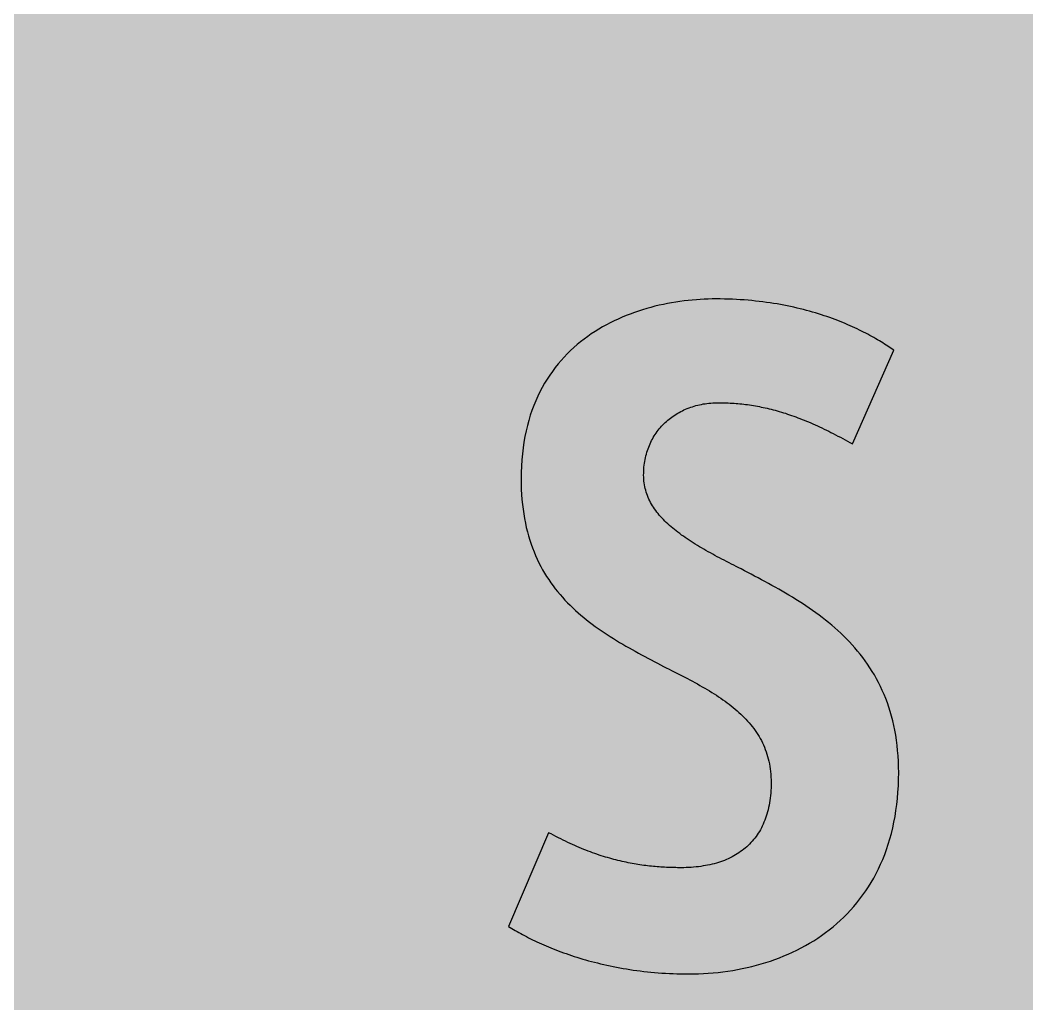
# Model space of a CAD drawing. Header units: millimetres. Extents: x 0 to 212, y 0 to 212.
# Drawn here: x 109.61 to 149.37, y 147.25 to 186.12 of the extents above; entities that cross this region are included whole.
import ezdxf

# ---------------------------------------------------------------- set-up
doc = ezdxf.new("R2010")
doc.units = ezdxf.units.MM

msp = doc.modelspace()

# ---------------------------------------------------------------- hatches: boundary and pattern name
for color, points in [(254, [(14.1633, 0.0536), (13.9878, 0.0533), (13.8125, 0.0559), (13.6373, 0.061), (13.462, 0.0686), (13.2893, 0.0787), (13.114, 0.0914), (12.9413, 0.1041), (12.7686, 0.1219), (12.5959, 0.1397), (12.4231, 0.16), (12.2504, 0.1829), (12.0777, 0.2057), (11.9075, 0.2337), (11.7373, 0.2616), (11.5672, 0.2921), (11.397, 0.3251), (11.2268, 0.3607), (11.0592, 0.3988), (10.8915, 0.4369), (10.7239, 0.4775), (10.5562, 0.5207), (10.3886, 0.5664), (10.2235, 0.6121), (10.0584, 0.6629), (9.8933, 0.7137), (9.7307, 0.7671), (9.5682, 0.8204), (9.4056, 0.8788), (9.2431, 0.9373), (9.083, 0.9982), (8.923, 1.0617), (8.763, 1.1252), (8.6055, 1.1938), (8.4455, 1.2624), (8.2906, 1.331), (8.1331, 1.4046), (7.9781, 1.4783), (7.8232, 1.5545), (7.6708, 1.6332), (7.5184, 1.7145), (7.366, 1.7958), (7.2161, 1.8796), (7.0663, 1.966), (6.919, 2.0523), (6.7716, 2.1438), (6.6243, 2.2352), (6.4795, 2.3266), (6.3348, 2.4232), (6.19, 2.5197), (6.0477, 2.6187), (5.908, 2.7178), (5.7683, 2.8194), (5.6286, 2.9235), (5.4915, 3.0302), (5.3543, 3.1369), (5.2197, 3.2461), (5.0851, 3.3579), (4.953, 3.4722), (4.8209, 3.5865), (4.6914, 3.7033), (4.5644, 3.8202), (4.4348, 3.9395), (4.3104, 4.0615), (4.1859, 4.1859), (4.0615, 4.3104), (3.9395, 4.4348), (3.8202, 4.5618), (3.7033, 4.6914), (3.5865, 4.8209), (3.4722, 4.953), (3.3579, 5.0851), (3.2487, 5.2197), (3.1369, 5.3543), (3.0302, 5.4915), (2.9235, 5.6286), (2.8194, 5.7683), (2.7178, 5.908), (2.6187, 6.0477), (2.5197, 6.19), (2.4232, 6.3348), (2.3266, 6.477), (2.2352, 6.6243), (2.1438, 6.7691), (2.0523, 6.9164), (1.966, 7.0663), (1.8796, 7.2161), (1.7958, 7.366), (1.7145, 7.5184), (1.6332, 7.6708), (1.5545, 7.8232), (1.4783, 7.9781), (1.4046, 8.1331), (1.331, 8.2906), (1.2598, 8.4455), (1.1913, 8.603), (1.1252, 8.763), (1.0592, 8.923), (0.9982, 9.083), (0.9373, 9.2431), (0.8763, 9.4056), (0.8204, 9.5682), (0.7645, 9.7307), (0.7112, 9.8933), (0.6604, 10.0584), (0.6121, 10.2235), (0.5639, 10.3911), (0.5207, 10.5562), (0.4775, 10.7239), (0.4343, 10.8915), (0.3962, 11.0592), (0.3607, 11.2268), (0.3251, 11.397), (0.2921, 11.5672), (0.2616, 11.7373), (0.2311, 11.9075), (0.2057, 12.0802), (0.1803, 12.2504), (0.1575, 12.4231), (0.1372, 12.5959), (0.1194, 12.7686), (0.1041, 12.9413), (0.0889, 13.1166), (0.0787, 13.2893), (0.0686, 13.4645), (0.061, 13.6373), (0.0559, 13.8125), (0.0508, 13.9878), (0.0508, 14.163), (0.0522, 197.6092), (0.0508, 197.7822), (0.0559, 197.9574), (0.061, 198.1327), (0.0686, 198.308), (0.0787, 198.4807), (0.0889, 198.6559), (0.1041, 198.8287), (0.1194, 199.0014), (0.1372, 199.1741), (0.1575, 199.3468), (0.1803, 199.5195), (0.2057, 199.6923), (0.2311, 199.8624), (0.2616, 200.0326), (0.2921, 200.2028), (0.3251, 200.373), (0.3607, 200.5432), (0.3962, 200.7108), (0.4343, 200.8784), (0.4775, 201.0461), (0.5207, 201.2137), (0.5639, 201.3814), (0.6121, 201.5465), (0.6604, 201.7116), (0.7112, 201.8767), (0.7645, 202.0392), (0.8204, 202.2018), (0.8763, 202.3643), (0.9373, 202.5269), (0.9982, 202.6869), (1.0592, 202.8469), (1.1252, 203.007), (1.1913, 203.1644), (1.2598, 203.3245), (1.331, 203.4794), (1.4046, 203.6369), (1.4783, 203.7918), (1.5545, 203.9468), (1.6332, 204.0992), (1.7145, 204.2516), (1.7958, 204.404), (1.8796, 204.5538), (1.966, 204.7037), (2.0523, 204.851), (2.1438, 204.9983), (2.2352, 205.1456), (2.3266, 205.2904), (2.4232, 205.4352), (2.5197, 205.58), (2.6187, 205.7222), (2.7178, 205.8619), (2.8194, 206.0016), (2.9235, 206.1413), (3.0302, 206.2785), (3.1369, 206.4156), (3.2487, 206.5503), (3.3579, 206.6849), (3.4722, 206.817), (3.5865, 206.949), (3.7033, 207.0786), (3.8202, 207.2056), (3.9395, 207.3351), (4.0615, 207.4596), (4.1859, 207.584), (4.3104, 207.7085), (4.4348, 207.8304), (4.5644, 207.9498), (4.6914, 208.0666), (4.8209, 208.1835), (4.953, 208.2978), (5.0851, 208.4121), (5.2197, 208.5213), (5.3543, 208.6331), (5.4915, 208.7397), (5.6286, 208.8464), (5.7683, 208.9506), (5.908, 209.0522), (6.0477, 209.1512), (6.19, 209.2503), (6.3348, 209.3468), (6.4795, 209.4433), (6.6243, 209.5348), (6.7716, 209.6262), (6.919, 209.7176), (7.0663, 209.804), (7.2161, 209.8904), (7.366, 209.9742), (7.5184, 210.0555), (7.6708, 210.1367), (7.8232, 210.2155), (7.9781, 210.2917), (8.1331, 210.3653), (8.2906, 210.439), (8.4455, 210.5101), (8.6055, 210.5787), (8.763, 210.6447), (8.923, 210.7108), (9.083, 210.7717), (9.2431, 210.8327), (9.4056, 210.8937), (9.5682, 210.9495), (9.7307, 211.0054), (9.8933, 211.0588), (10.0584, 211.1096), (10.2235, 211.1578), (10.3886, 211.2061), (10.5562, 211.2493), (10.7239, 211.2924), (10.8915, 211.3356), (11.0592, 211.3737), (11.2268, 211.4093), (11.397, 211.4448), (11.5672, 211.4779), (11.7373, 211.5083), (11.9075, 211.5388), (12.0777, 211.5642), (12.2504, 211.5896), (12.4231, 211.6125), (12.5959, 211.6328), (12.7686, 211.6506), (12.9413, 211.6658), (13.114, 211.6811), (13.2893, 211.6912), (13.462, 211.7014), (13.6373, 211.709), (13.8125, 211.7141), (13.9878, 211.7192), (14.163, 211.7192), (197.6078, 211.7203), (197.7822, 211.7192), (197.9574, 211.7141), (198.1327, 211.709), (198.3054, 211.7014), (198.4807, 211.6912), (198.6534, 211.6811), (198.8287, 211.6658), (199.0014, 211.6506), (199.1741, 211.6328), (199.3468, 211.6125), (199.5195, 211.5896), (199.6897, 211.5642), (199.8624, 211.5388), (200.0326, 211.5083), (200.2028, 211.4779), (200.373, 211.4448), (200.5432, 211.4093), (200.7108, 211.3737), (200.8784, 211.3356), (201.0461, 211.2924), (201.2137, 211.2493), (201.3788, 211.2061), (201.5465, 211.1578), (201.7116, 211.1096), (201.8767, 211.0588), (202.0392, 211.0054), (202.2018, 210.9495), (202.3643, 210.8937), (202.5269, 210.8327), (202.6869, 210.7717), (202.8469, 210.7108), (203.007, 210.6447), (203.167, 210.5787), (203.3245, 210.5101), (203.4794, 210.439), (203.6369, 210.3653), (203.7918, 210.2917), (203.9468, 210.2155), (204.0992, 210.1367), (204.2516, 210.0555), (204.404, 209.9742), (204.5538, 209.8904), (204.7037, 209.804), (204.8535, 209.7176), (205.0009, 209.6262), (205.1456, 209.5348), (205.293, 209.4433), (205.4352, 209.3468), (205.58, 209.2503), (205.7222, 209.1512), (205.8619, 209.0522), (206.0016, 208.9506), (206.1413, 208.8464), (206.2785, 208.7397), (206.4156, 208.6331), (206.5503, 208.5213), (206.6849, 208.4121), (206.817, 208.2978), (206.949, 208.1835), (207.0786, 208.0666), (207.2081, 207.9498), (207.3351, 207.8304), (207.4596, 207.7085), (207.584, 207.584), (207.7085, 207.4596), (207.8304, 207.3351), (207.9498, 207.2056), (208.0666, 207.0786), (208.1835, 206.949), (208.2978, 206.817), (208.4121, 206.6849), (208.5238, 206.5503), (208.6331, 206.4156), (208.7397, 206.2785), (208.8464, 206.1413), (208.9506, 206.0016), (209.0522, 205.8619), (209.1512, 205.7222), (209.2503, 205.58), (209.3468, 205.4352), (209.4433, 205.2904), (209.5348, 205.1456), (209.6262, 204.9983), (209.7176, 204.851), (209.804, 204.7037), (209.8904, 204.5538), (209.9742, 204.404), (210.0555, 204.2516), (210.1367, 204.0992), (210.2155, 203.9468), (210.2917, 203.7918), (210.3653, 203.6369), (210.439, 203.4794), (210.5076, 203.3245), (210.5762, 203.1644), (210.6447, 203.007), (210.7082, 202.8469), (210.7717, 202.6869), (210.8327, 202.5269), (210.8911, 202.3643), (210.9495, 202.2018), (211.0029, 202.0392), (211.0562, 201.8767), (211.107, 201.7116), (211.1578, 201.5465), (211.2035, 201.3814), (211.2493, 201.2137), (211.2924, 201.0461), (211.3331, 200.8784), (211.3712, 200.7108), (211.4093, 200.5432), (211.4448, 200.373), (211.4779, 200.2028), (211.5083, 200.0326), (211.5363, 199.8624), (211.5642, 199.6923), (211.5871, 199.5195), (211.6099, 199.3468), (211.6303, 199.1741), (211.648, 199.0014), (211.6658, 198.8287), (211.6785, 198.6559), (211.6912, 198.4807), (211.7014, 198.308), (211.709, 198.1327), (211.7141, 197.9574), (211.7166, 197.7822), (211.7166, 197.6069), (211.7189, 14.1647), (211.7166, 13.9878), (211.7141, 13.8125), (211.709, 13.6373), (211.7014, 13.4645), (211.6912, 13.2893), (211.6785, 13.1166), (211.6658, 12.9413), (211.648, 12.7686), (211.6303, 12.5959), (211.6099, 12.4231), (211.5871, 12.2504), (211.5642, 12.0802), (211.5363, 11.9075), (211.5083, 11.7373), (211.4779, 11.5672), (211.4448, 11.397), (211.4093, 11.2268), (211.3712, 11.0592), (211.3331, 10.8915), (211.2924, 10.7239), (211.2493, 10.5562), (211.2035, 10.3911), (211.1578, 10.2235), (211.107, 10.0584), (211.0562, 9.8933), (211.0029, 9.7307), (210.9495, 9.5682), (210.8911, 9.4056), (210.8327, 9.2431), (210.7717, 9.083), (210.7082, 8.923), (210.6447, 8.763), (210.5762, 8.603), (210.5076, 8.4455), (210.439, 8.2906), (210.3653, 8.1331), (210.2917, 7.9781), (210.2155, 7.8232), (210.1367, 7.6708), (210.0555, 7.5184), (209.9742, 7.366), (209.8904, 7.2161), (209.804, 7.0663), (209.7176, 6.9164), (209.6262, 6.7691), (209.5348, 6.6243), (209.4433, 6.477), (209.3468, 6.3348), (209.2503, 6.19), (209.1512, 6.0477), (209.0522, 5.908), (208.9506, 5.7683), (208.8464, 5.6286), (208.7397, 5.4915), (208.6331, 5.3543), (208.5238, 5.2197), (208.4121, 5.0851), (208.2978, 4.953), (208.1835, 4.8209), (208.0666, 4.6914), (207.9498, 4.5618), (207.8304, 4.4348), (207.7085, 4.3104), (207.584, 4.1859), (207.4596, 4.0615), (207.3351, 3.9395), (207.2081, 3.8202), (207.0786, 3.7033), (206.949, 3.5865), (206.817, 3.4722), (206.6849, 3.3579), (206.5503, 3.2461), (206.4156, 3.1369), (206.2785, 3.0302), (206.1413, 2.9235), (206.0016, 2.8194), (205.8619, 2.7178), (205.7222, 2.6187), (205.58, 2.5197), (205.4352, 2.4232), (205.293, 2.3266), (205.1456, 2.2352), (205.0009, 2.1438), (204.8535, 2.0523), (204.7037, 1.966), (204.5538, 1.8796), (204.404, 1.7958), (204.2516, 1.7145), (204.0992, 1.6332), (203.9468, 1.5545), (203.7918, 1.4783), (203.6369, 1.4046), (203.4794, 1.331), (203.3245, 1.2624), (203.167, 1.1938), (203.007, 1.1252), (202.8469, 1.0617), (202.6869, 0.9982), (202.5269, 0.9373), (202.3643, 0.8788), (202.2018, 0.8204), (202.0392, 0.7671), (201.8767, 0.7137), (201.7116, 0.6629), (201.5465, 0.6121), (201.3788, 0.5664), (201.2137, 0.5207), (201.0461, 0.4775), (200.8784, 0.4369), (200.7108, 0.3988), (200.5432, 0.3607), (200.373, 0.3251), (200.2028, 0.2921), (200.0326, 0.2616), (199.8624, 0.2337), (199.6897, 0.2057), (199.5195, 0.1829), (199.3468, 0.16), (199.1741, 0.1397), (199.0014, 0.1219), (198.8287, 0.1041), (198.6534, 0.0914), (198.4807, 0.0787), (198.3054, 0.0686), (198.1327, 0.061), (197.9574, 0.0559), (197.7822, 0.0533), (197.6069, 0.0533)]), (59, [(136.0138, 148.4309), (136.2075, 148.4325), (136.4005, 148.4376), (136.5961, 148.4452), (136.7892, 148.4579), (136.9822, 148.4732), (137.1752, 148.4909), (137.3683, 148.5138), (137.5588, 148.5392), (137.7518, 148.5697), (137.9423, 148.6027), (138.1303, 148.6408), (138.3182, 148.6814), (138.5062, 148.7246), (138.6916, 148.7729), (138.877, 148.8262), (139.0599, 148.8796), (139.2403, 148.9405), (139.4206, 149.0015), (139.5984, 149.0701), (139.7737, 149.1412), (139.9489, 149.2148), (140.1216, 149.2936), (140.2918, 149.3749), (140.4595, 149.4612), (140.6271, 149.5501), (140.7897, 149.6466), (140.9522, 149.7432), (141.1097, 149.8448), (141.2646, 149.9514), (141.4196, 150.0607), (141.5694, 150.175), (141.7168, 150.2943), (141.8615, 150.4163), (142.0012, 150.5433), (142.1409, 150.6753), (142.2756, 150.81), (142.4051, 150.9497), (142.5346, 151.0919), (142.6566, 151.2392), (142.7785, 151.3916), (142.8953, 151.5491), (143.0071, 151.7091), (143.1163, 151.8742), (143.2204, 152.0419), (143.322, 152.2171), (143.416, 152.3949), (143.51, 152.5778), (143.5964, 152.7632), (143.6802, 152.9563), (143.7564, 153.1518), (143.83, 153.3525), (143.8986, 153.5582), (143.9621, 153.7665), (144.0205, 153.9824), (144.0739, 154.2009), (144.1221, 154.4244), (144.1653, 154.653), (144.2034, 154.8841), (144.2364, 155.1229), (144.2618, 155.3642), (144.2822, 155.6131), (144.2974, 155.8646), (144.3076, 156.1211), (144.3101, 156.3827), (144.3076, 156.6062), (144.2999, 156.8272), (144.2872, 157.0431), (144.2695, 157.2539), (144.2491, 157.4622), (144.2237, 157.6629), (144.1933, 157.8635), (144.1577, 158.0566), (144.1196, 158.2471), (144.0764, 158.435), (144.0282, 158.6154), (143.9774, 158.7957), (143.9215, 158.971), (143.8631, 159.1412), (143.7996, 159.3088), (143.7335, 159.4739), (143.6624, 159.6339), (143.5887, 159.7914), (143.5125, 159.9438), (143.4338, 160.0962), (143.35, 160.2435), (143.2636, 160.3858), (143.1747, 160.528), (143.0833, 160.6652), (142.9868, 160.7998), (142.8902, 160.9319), (142.7912, 161.0614), (142.687, 161.1884), (142.5829, 161.3103), (142.4762, 161.4322), (142.3645, 161.5516), (142.2527, 161.6659), (142.1409, 161.7802), (142.0241, 161.8894), (141.9073, 161.9987), (141.7879, 162.1053), (141.666, 162.2095), (141.5415, 162.3111), (141.4196, 162.4127), (141.2926, 162.5092), (141.1656, 162.6057), (141.036, 162.6997), (140.909, 162.7911), (140.777, 162.8826), (140.6449, 162.9715), (140.5128, 163.0604), (140.3807, 163.1442), (140.2461, 163.2306), (140.1115, 163.3118), (139.9769, 163.3931), (139.8422, 163.4744), (139.7051, 163.5531), (139.5705, 163.6319), (139.4333, 163.7081), (139.2987, 163.7843), (139.1615, 163.8579), (139.0269, 163.9316), (138.8897, 164.0053), (138.7551, 164.0789), (138.6205, 164.15), (138.4859, 164.2212), (138.3513, 164.2923), (138.2192, 164.3609), (138.0871, 164.432), (137.9906, 164.4802), (137.8941, 164.5285), (137.7975, 164.5768), (137.701, 164.625), (137.607, 164.6733), (137.5131, 164.7215), (137.4191, 164.7723), (137.3251, 164.8206), (137.2337, 164.8689), (137.1422, 164.9171), (137.0508, 164.9654), (136.9619, 165.0136), (136.873, 165.0644), (136.7841, 165.1127), (136.6952, 165.1635), (136.6088, 165.2118), (136.525, 165.2626), (136.4386, 165.3108), (136.3574, 165.3616), (136.2735, 165.4124), (136.1923, 165.4632), (136.1135, 165.514), (136.0348, 165.5648), (135.956, 165.6182), (135.8798, 165.669), (135.8036, 165.7223), (135.73, 165.7731), (135.6589, 165.8264), (135.5877, 165.8798), (135.5192, 165.9331), (135.4506, 165.989), (135.382, 166.0423), (135.3185, 166.0982), (135.255, 166.1541), (135.1915, 166.21), (135.1305, 166.2684), (135.0721, 166.3243), (135.0162, 166.3827), (134.9604, 166.4411), (134.907, 166.4995), (134.8537, 166.5605), (134.8054, 166.6189), (134.7572, 166.6799), (134.7114, 166.7408), (134.6657, 166.8043), (134.6225, 166.8678), (134.5844, 166.9313), (134.5438, 166.9948), (134.5082, 167.0609), (134.4752, 167.1244), (134.4422, 167.193), (134.4117, 167.259), (134.3838, 167.3276), (134.3584, 167.3962), (134.3355, 167.4673), (134.3152, 167.5384), (134.2974, 167.6095), (134.2796, 167.6806), (134.2669, 167.7543), (134.2542, 167.828), (134.2466, 167.9042), (134.239, 167.9804), (134.2365, 168.0566), (134.2339, 168.1353), (134.2365, 168.2166), (134.239, 168.2953), (134.2441, 168.3741), (134.2492, 168.4528), (134.2568, 168.529), (134.2669, 168.6052), (134.2796, 168.6814), (134.2923, 168.7551), (134.3076, 168.8287), (134.3254, 168.8998), (134.3431, 168.971), (134.3635, 169.0421), (134.3863, 169.1107), (134.4092, 169.1792), (134.4346, 169.2478), (134.4625, 169.3139), (134.4905, 169.3774), (134.5184, 169.4409), (134.5514, 169.5044), (134.5844, 169.5653), (134.6175, 169.6263), (134.653, 169.6872), (134.6911, 169.7457), (134.7292, 169.8015), (134.7699, 169.8574), (134.8105, 169.9133), (134.8537, 169.9666), (134.8969, 170.02), (134.9426, 170.0708), (134.9883, 170.1216), (135.0366, 170.1698), (135.0874, 170.2156), (135.1356, 170.2638), (135.189, 170.307), (135.2398, 170.3527), (135.2956, 170.3934), (135.349, 170.434), (135.4074, 170.4746), (135.4633, 170.5127), (135.5217, 170.5508), (135.5801, 170.5864), (135.6411, 170.6194), (135.7046, 170.6524), (135.7655, 170.6855), (135.829, 170.7134), (135.8951, 170.7439), (135.9586, 170.7693), (136.0272, 170.7972), (136.0932, 170.8201), (136.1618, 170.8429), (136.2304, 170.8658), (136.3015, 170.8836), (136.3701, 170.9039), (136.4437, 170.9191), (136.5148, 170.9344), (136.5885, 170.9496), (136.6622, 170.9598), (136.7358, 170.9699), (136.812, 170.9801), (136.8882, 170.9877), (136.9644, 170.9928), (137.0406, 170.9979), (137.1194, 171.0004), (137.1981, 171.0004), (137.2743, 171.0004), (137.3505, 171.0004), (137.4267, 170.9979), (137.5029, 170.9953), (137.5791, 170.9928), (137.6553, 170.9877), (137.7315, 170.9852), (137.8077, 170.9801), (137.8839, 170.9725), (137.9601, 170.9674), (138.0363, 170.9598), (138.1125, 170.9522), (138.1887, 170.942), (138.2649, 170.9344), (138.3436, 170.9242), (138.4198, 170.9141), (138.496, 170.9014), (138.5722, 170.8887), (138.651, 170.876), (138.7272, 170.8607), (138.8059, 170.848), (138.8821, 170.8302), (138.9609, 170.815), (139.0396, 170.7972), (139.1183, 170.7794), (139.1971, 170.7617), (139.2758, 170.7413), (139.3546, 170.721), (139.4333, 170.7007), (139.5146, 170.6778), (139.5933, 170.655), (139.6746, 170.6296), (139.7533, 170.6067), (139.8346, 170.5813), (139.9159, 170.5534), (139.9972, 170.5254), (140.081, 170.4975), (140.1623, 170.4696), (140.2461, 170.4391), (140.3299, 170.4086), (140.4112, 170.3756), (140.4976, 170.3426), (140.5814, 170.3095), (140.6652, 170.274), (140.7516, 170.2384), (140.8379, 170.2029), (140.9243, 170.1648), (141.0106, 170.1267), (141.0995, 170.086), (141.1859, 170.0454), (141.2748, 170.0047), (141.3637, 169.9616), (141.4551, 169.9184), (141.544, 169.8727), (141.6355, 169.8269), (141.7269, 169.7812), (141.8184, 169.733), (141.9123, 169.6847), (142.0063, 169.6339), (142.1003, 169.5831), (142.1943, 169.5323), (142.2883, 169.479), (142.3848, 169.4256), (142.4813, 169.3697), (144.114, 173.0759), (144.0561, 173.1137), (143.9977, 173.1543), (143.9393, 173.195), (143.8758, 173.2356), (143.8148, 173.2763), (143.7488, 173.3194), (143.6827, 173.3601), (143.6141, 173.4033), (143.5456, 173.4464), (143.4719, 173.4871), (143.4008, 173.5303), (143.3246, 173.5734), (143.2484, 173.6166), (143.1696, 173.6598), (143.0909, 173.703), (143.0096, 173.7462), (142.9258, 173.7893), (142.842, 173.8325), (142.7556, 173.8732), (142.6667, 173.9163), (142.5753, 173.9595), (142.4838, 174.0002), (142.3924, 174.0433), (142.2959, 174.084), (142.1994, 174.1272), (142.1003, 174.1678), (142.0012, 174.2084), (141.8996, 174.2465), (141.7955, 174.2872), (141.6914, 174.3253), (141.5847, 174.3659), (141.4755, 174.4015), (141.3662, 174.4396), (141.2545, 174.4777), (141.1402, 174.5132), (141.0233, 174.5488), (140.9065, 174.5818), (140.7897, 174.6148), (140.6677, 174.6479), (140.5458, 174.6809), (140.4214, 174.7114), (140.2969, 174.7418), (140.1699, 174.7723), (140.0404, 174.8003), (139.9083, 174.8282), (139.7762, 174.8536), (139.6441, 174.879), (139.507, 174.9019), (139.3698, 174.9247), (139.2301, 174.945), (139.0879, 174.9654), (138.9456, 174.9857), (138.8008, 175.0035), (138.6561, 175.0187), (138.5087, 175.0339), (138.3589, 175.0466), (138.2065, 175.0593), (138.0541, 175.0695), (137.8991, 175.0797), (137.7417, 175.0873), (137.5842, 175.0924), (137.4242, 175.0974), (137.2616, 175.1), (137.099, 175.1), (136.9441, 175.1), (136.7892, 175.0949), (136.6317, 175.0898), (136.4742, 175.0822), (136.3167, 175.0695), (136.1542, 175.0568), (135.9941, 175.0416), (135.8316, 175.0212), (135.669, 175.0009), (135.5065, 174.9755), (135.3414, 174.9476), (135.1763, 174.9171), (135.0137, 174.8841), (134.8486, 174.8485), (134.6835, 174.8104), (134.5209, 174.7672), (134.3558, 174.7215), (134.1933, 174.6733), (134.0307, 174.6199), (133.8682, 174.564), (133.7056, 174.5056), (133.5456, 174.4447), (133.3856, 174.3786), (133.2281, 174.3075), (133.0706, 174.2364), (132.9157, 174.1576), (132.7633, 174.0789), (132.6109, 173.9951), (132.461, 173.9062), (132.3137, 173.8147), (132.1664, 173.7182), (132.0241, 173.6192), (131.8819, 173.515), (131.7447, 173.4058), (131.6076, 173.294), (131.4755, 173.1772), (131.3434, 173.0578), (131.2164, 172.9334), (131.0919, 172.8038), (130.9726, 172.6692), (130.8557, 172.532), (130.7414, 172.3873), (130.6297, 172.2399), (130.5255, 172.0875), (130.4214, 171.9326), (130.3223, 171.77), (130.2283, 171.6049), (130.1394, 171.4322), (130.0531, 171.257), (129.9718, 171.0766), (129.8956, 170.8887), (129.8245, 170.6982), (129.7584, 170.5026), (129.6975, 170.3019), (129.6416, 170.0936), (129.5908, 169.8828), (129.5451, 169.6644), (129.507, 169.4409), (129.4714, 169.2123), (129.4435, 168.9786), (129.4232, 168.7398), (129.4054, 168.496), (129.3978, 168.2445), (129.3927, 167.988), (129.3952, 167.7772), (129.4028, 167.5714), (129.413, 167.3682), (129.4282, 167.1701), (129.4486, 166.9771), (129.4714, 166.7891), (129.4968, 166.6037), (129.5273, 166.4208), (129.5629, 166.2455), (129.601, 166.0703), (129.6441, 165.9001), (129.6899, 165.735), (129.7381, 165.5724), (129.7915, 165.415), (129.8473, 165.26), (129.9058, 165.1076), (129.9667, 164.9603), (130.0328, 164.8155), (130.1013, 164.6733), (130.1725, 164.5336), (130.2461, 164.399), (130.3223, 164.2669), (130.4036, 164.1373), (130.4849, 164.0103), (130.5712, 163.8884), (130.6576, 163.7665), (130.7465, 163.6497), (130.8379, 163.5354), (130.9319, 163.4211), (131.0284, 163.3118), (131.1275, 163.2026), (131.2266, 163.0985), (131.3307, 162.9943), (131.4348, 162.8953), (131.539, 162.7962), (131.6482, 162.6997), (131.7574, 162.6057), (131.8666, 162.5117), (131.9784, 162.4228), (132.0927, 162.3339), (132.207, 162.245), (132.3238, 162.1612), (132.4407, 162.0774), (132.5601, 161.9961), (132.6769, 161.9148), (132.7988, 161.8361), (132.9182, 161.7574), (133.0401, 161.6812), (133.162, 161.6075), (133.2865, 161.5313), (133.4084, 161.4602), (133.5329, 161.3865), (133.6573, 161.3154), (133.7818, 161.2468), (133.9063, 161.1782), (134.0307, 161.1097), (134.1552, 161.0411), (134.2796, 160.975), (134.4066, 160.9065), (134.5311, 160.8404), (134.653, 160.7744), (134.7775, 160.7109), (134.9019, 160.6448), (135.0239, 160.5788), (135.1305, 160.528), (135.2372, 160.4747), (135.3414, 160.4213), (135.4455, 160.368), (135.5496, 160.3146), (135.6538, 160.2613), (135.7579, 160.208), (135.8595, 160.1546), (135.9611, 160.1038), (136.0602, 160.0479), (136.1618, 159.9946), (136.2608, 159.9413), (136.3574, 159.8879), (136.4564, 159.832), (136.5504, 159.7787), (136.6469, 159.7228), (136.7409, 159.6669), (136.8349, 159.6111), (136.9263, 159.5552), (137.0152, 159.4993), (137.1067, 159.4409), (137.193, 159.3825), (137.2819, 159.324), (137.3657, 159.2656), (137.4521, 159.2047), (137.5334, 159.1462), (137.6147, 159.0827), (137.6959, 159.0218), (137.7747, 158.9583), (137.8509, 158.8948), (137.9271, 158.8313), (138.0007, 158.7652), (138.0719, 158.6992), (138.143, 158.6306), (138.2116, 158.562), (138.2776, 158.4935), (138.3436, 158.4223), (138.4071, 158.3512), (138.4681, 158.2776), (138.5265, 158.2039), (138.5849, 158.1277), (138.6408, 158.0515), (138.6942, 157.9753), (138.745, 157.8966), (138.7932, 157.8153), (138.8389, 157.734), (138.8847, 157.6502), (138.9278, 157.5664), (138.9685, 157.48), (139.0066, 157.3911), (139.0421, 157.3022), (139.0752, 157.2108), (139.1056, 157.1193), (139.1336, 157.0253), (139.159, 156.9288), (139.1818, 156.8323), (139.2022, 156.7332), (139.2199, 156.6316), (139.2352, 156.53), (139.2479, 156.4259), (139.258, 156.3192), (139.2657, 156.21), (139.2707, 156.0982), (139.2707, 155.9865), (139.2707, 155.8823), (139.2682, 155.7782), (139.2631, 155.6741), (139.2555, 155.575), (139.2453, 155.4759), (139.2352, 155.3794), (139.2225, 155.2829), (139.2072, 155.1889), (139.192, 155.0975), (139.1717, 155.0086), (139.1514, 154.9197), (139.1285, 154.8333), (139.1056, 154.747), (139.0802, 154.6657), (139.0523, 154.5844), (139.0218, 154.5031), (138.9888, 154.4244), (138.9558, 154.3482), (138.9228, 154.2745), (138.8847, 154.2009), (138.8466, 154.1297), (138.8059, 154.0612), (138.7627, 153.9926), (138.7196, 153.9265), (138.6738, 153.8605), (138.6256, 153.797), (138.5773, 153.736), (138.5265, 153.6776), (138.4757, 153.6192), (138.4224, 153.5633), (138.3665, 153.5074), (138.3081, 153.4566), (138.2497, 153.4033), (138.1887, 153.355), (138.1277, 153.3068), (138.0642, 153.2611), (138.0007, 153.2153), (137.9347, 153.1722), (137.8661, 153.1315), (137.795, 153.0909), (137.7264, 153.0553), (137.6528, 153.0172), (137.5791, 152.9842), (137.5029, 152.9512), (137.4267, 152.9182), (137.348, 152.8877), (137.2692, 152.8597), (137.1879, 152.8343), (137.1067, 152.8089), (137.0228, 152.7861), (136.9365, 152.7632), (136.8501, 152.7429), (136.7638, 152.7251), (136.6749, 152.7099), (136.5834, 152.6946), (136.492, 152.6794), (136.4005, 152.6667), (136.3066, 152.6565), (136.21, 152.6489), (136.1135, 152.6413), (136.017, 152.6362), (135.9179, 152.6311), (135.8163, 152.6286), (135.7173, 152.6286), (135.6436, 152.6286), (135.5725, 152.6286), (135.5014, 152.6311), (135.4277, 152.6311), (135.3566, 152.6337), (135.2829, 152.6362), (135.2093, 152.6388), (135.1356, 152.6413), (135.0645, 152.6464), (134.9908, 152.6489), (134.9172, 152.654), (134.8435, 152.6591), (134.7673, 152.6642), (134.6937, 152.6718), (134.62, 152.6769), (134.5438, 152.6845), (134.4676, 152.6921), (134.3939, 152.7023), (134.3177, 152.7099), (134.2415, 152.72), (134.1653, 152.7302), (134.0891, 152.7429), (134.0104, 152.7531), (133.9342, 152.7658), (133.8555, 152.781), (133.7793, 152.7937), (133.7005, 152.8089), (133.6218, 152.8242), (133.543, 152.8394), (133.4618, 152.8572), (133.383, 152.875), (133.3017, 152.8928), (133.2205, 152.9131), (133.1417, 152.9334), (133.0579, 152.9563), (132.9766, 152.9766), (132.8953, 152.9994), (132.8115, 153.0248), (132.7277, 153.0477), (132.6464, 153.0756), (132.5601, 153.101), (132.4762, 153.129), (132.3924, 153.1569), (132.3061, 153.1874), (132.2197, 153.2179), (132.1333, 153.2484), (132.047, 153.2814), (131.9581, 153.3169), (131.8717, 153.35), (131.7828, 153.3855), (131.6939, 153.4236), (131.6025, 153.4617), (131.5136, 153.4998), (131.4221, 153.5405), (131.3307, 153.5836), (131.2393, 153.6243), (131.1453, 153.67), (131.0538, 153.7132), (130.9599, 153.7614), (130.8659, 153.8072), (130.7694, 153.858), (130.6754, 153.9062), (130.5789, 153.9596), (130.4798, 154.0104), (128.9018, 150.308), (128.9634, 150.2664), (129.0295, 150.2283), (129.0955, 150.1877), (129.1641, 150.147), (129.2327, 150.1064), (129.3038, 150.0657), (129.3774, 150.0251), (129.4536, 149.9845), (129.5298, 149.9438), (129.606, 149.9032), (129.6873, 149.8625), (129.7686, 149.8219), (129.8499, 149.7813), (129.9362, 149.7406), (130.0201, 149.7), (130.109, 149.6593), (130.1979, 149.6187), (130.2868, 149.5781), (130.3807, 149.54), (130.4747, 149.4993), (130.5687, 149.4612), (130.6652, 149.4206), (130.7643, 149.3825), (130.8633, 149.3444), (130.9649, 149.3063), (131.0665, 149.2682), (131.1707, 149.2326), (131.2774, 149.1945), (131.384, 149.159), (131.4933, 149.1234), (131.6025, 149.0878), (131.7142, 149.0523), (131.8285, 149.0193), (131.9428, 148.9862), (132.0571, 148.9532), (132.1765, 148.9227), (132.2934, 148.8897), (132.4153, 148.8618), (132.5372, 148.8313), (132.6591, 148.8034), (132.7836, 148.7754), (132.908, 148.7475), (133.035, 148.7221), (133.1646, 148.6967), (133.2941, 148.6713), (133.4262, 148.6484), (133.5583, 148.6256), (133.6929, 148.6052), (133.8275, 148.5849), (133.9647, 148.5646), (134.1018, 148.5468), (134.2415, 148.5316), (134.3812, 148.5163), (134.5235, 148.5011), (134.6657, 148.4884), (134.8105, 148.4757), (134.9578, 148.4655), (135.1051, 148.4554), (135.2525, 148.4478), (135.4023, 148.4427), (135.5522, 148.4376), (135.7046, 148.4325), (135.857, 148.43), (136.0119, 148.43)])]:
    msp.add_hatch(color=color).paths.add_polyline_path(points)
h = msp.add_hatch(color=59)
h.paths.add_polyline_path([(125.5434, 170.0636), (125.5434, 174.6067), (111.023, 174.6067), (111.023, 170.4093), (120.3579, 170.4093), (110.2321, 153.0241), (110.2321, 148.9258), (125.1977, 148.9258), (125.1977, 153.1232), (115.4687, 153.1232)])
h.paths.add_polyline_path([(120.6045, 178.9035), (125.8397, 185.4726), (121.4438, 185.4726), (118.4314, 182.6077), (115.419, 185.4726), (111.023, 185.4726), (116.2583, 178.9035)], flags=16)

# ---------------------------------------------------------------- linework, layer by layer
at = {"color": 59}
msp.add_lwpolyline([(136.0138, 148.4309), (136.2075, 148.4325), (136.4005, 148.4376), (136.5961, 148.4452), (136.7892, 148.4579), (136.9822, 148.4732), (137.1752, 148.4909), (137.3683, 148.5138), (137.5588, 148.5392), (137.7518, 148.5697), (137.9423, 148.6027), (138.1303, 148.6408), (138.3182, 148.6814), (138.5062, 148.7246), (138.6916, 148.7729), (138.877, 148.8262), (139.0599, 148.8796), (139.2403, 148.9405), (139.4206, 149.0015), (139.5984, 149.0701), (139.7737, 149.1412), (139.9489, 149.2148), (140.1216, 149.2936), (140.2918, 149.3749), (140.4595, 149.4612), (140.6271, 149.5501), (140.7897, 149.6466), (140.9522, 149.7432), (141.1097, 149.8448), (141.2646, 149.9514), (141.4196, 150.0607), (141.5694, 150.175), (141.7168, 150.2943), (141.8615, 150.4163), (142.0012, 150.5433), (142.1409, 150.6753), (142.2756, 150.81), (142.4051, 150.9497), (142.5346, 151.0919), (142.6566, 151.2392), (142.7785, 151.3916), (142.8953, 151.5491), (143.0071, 151.7091), (143.1163, 151.8742), (143.2204, 152.0419), (143.322, 152.2171), (143.416, 152.3949), (143.51, 152.5778), (143.5964, 152.7632), (143.6802, 152.9563), (143.7564, 153.1518), (143.83, 153.3525), (143.8986, 153.5582), (143.9621, 153.7665), (144.0205, 153.9824), (144.0739, 154.2009), (144.1221, 154.4244), (144.1653, 154.653), (144.2034, 154.8841), (144.2364, 155.1229), (144.2618, 155.3642), (144.2822, 155.6131), (144.2974, 155.8646), (144.3076, 156.1211), (144.3101, 156.3827), (144.3076, 156.6062), (144.2999, 156.8272), (144.2872, 157.0431), (144.2695, 157.2539), (144.2491, 157.4622), (144.2237, 157.6629), (144.1933, 157.8635), (144.1577, 158.0566), (144.1196, 158.2471), (144.0764, 158.435), (144.0282, 158.6154), (143.9774, 158.7957), (143.9215, 158.971), (143.8631, 159.1412), (143.7996, 159.3088), (143.7335, 159.4739), (143.6624, 159.6339), (143.5887, 159.7914), (143.5125, 159.9438), (143.4338, 160.0962), (143.35, 160.2435), (143.2636, 160.3858), (143.1747, 160.528), (143.0833, 160.6652), (142.9868, 160.7998), (142.8902, 160.9319), (142.7912, 161.0614), (142.687, 161.1884), (142.5829, 161.3103), (142.4762, 161.4322), (142.3645, 161.5516), (142.2527, 161.6659), (142.1409, 161.7802), (142.0241, 161.8894), (141.9073, 161.9987), (141.7879, 162.1053), (141.666, 162.2095), (141.5415, 162.3111), (141.4196, 162.4127), (141.2926, 162.5092), (141.1656, 162.6057), (141.036, 162.6997), (140.909, 162.7911), (140.777, 162.8826), (140.6449, 162.9715), (140.5128, 163.0604), (140.3807, 163.1442), (140.2461, 163.2306), (140.1115, 163.3118), (139.9769, 163.3931), (139.8422, 163.4744), (139.7051, 163.5531), (139.5705, 163.6319), (139.4333, 163.7081), (139.2987, 163.7843), (139.1615, 163.8579), (139.0269, 163.9316), (138.8897, 164.0053), (138.7551, 164.0789), (138.6205, 164.15), (138.4859, 164.2212), (138.3513, 164.2923), (138.2192, 164.3609), (138.0871, 164.432), (137.9906, 164.4802), (137.8941, 164.5285), (137.7975, 164.5768), (137.701, 164.625), (137.607, 164.6733), (137.5131, 164.7215), (137.4191, 164.7723), (137.3251, 164.8206), (137.2337, 164.8689), (137.1422, 164.9171), (137.0508, 164.9654), (136.9619, 165.0136), (136.873, 165.0644), (136.7841, 165.1127), (136.6952, 165.1635), (136.6088, 165.2118), (136.525, 165.2626), (136.4386, 165.3108), (136.3574, 165.3616), (136.2735, 165.4124), (136.1923, 165.4632), (136.1135, 165.514), (136.0348, 165.5648), (135.956, 165.6182), (135.8798, 165.669), (135.8036, 165.7223), (135.73, 165.7731), (135.6589, 165.8264), (135.5877, 165.8798), (135.5192, 165.9331), (135.4506, 165.989), (135.382, 166.0423), (135.3185, 166.0982), (135.255, 166.1541), (135.1915, 166.21), (135.1305, 166.2684), (135.0721, 166.3243), (135.0162, 166.3827), (134.9604, 166.4411), (134.907, 166.4995), (134.8537, 166.5605), (134.8054, 166.6189), (134.7572, 166.6799), (134.7114, 166.7408), (134.6657, 166.8043), (134.6225, 166.8678), (134.5844, 166.9313), (134.5438, 166.9948), (134.5082, 167.0609), (134.4752, 167.1244), (134.4422, 167.193), (134.4117, 167.259), (134.3838, 167.3276), (134.3584, 167.3962), (134.3355, 167.4673), (134.3152, 167.5384), (134.2974, 167.6095), (134.2796, 167.6806), (134.2669, 167.7543), (134.2542, 167.828), (134.2466, 167.9042), (134.239, 167.9804), (134.2365, 168.0566), (134.2339, 168.1353), (134.2365, 168.2166), (134.239, 168.2953), (134.2441, 168.3741), (134.2492, 168.4528), (134.2568, 168.529), (134.2669, 168.6052), (134.2796, 168.6814), (134.2923, 168.7551), (134.3076, 168.8287), (134.3254, 168.8998), (134.3431, 168.971), (134.3635, 169.0421), (134.3863, 169.1107), (134.4092, 169.1792), (134.4346, 169.2478), (134.4625, 169.3139), (134.4905, 169.3774), (134.5184, 169.4409), (134.5514, 169.5044), (134.5844, 169.5653), (134.6175, 169.6263), (134.653, 169.6872), (134.6911, 169.7457), (134.7292, 169.8015), (134.7699, 169.8574), (134.8105, 169.9133), (134.8537, 169.9666), (134.8969, 170.02), (134.9426, 170.0708), (134.9883, 170.1216), (135.0366, 170.1698), (135.0874, 170.2156), (135.1356, 170.2638), (135.189, 170.307), (135.2398, 170.3527), (135.2956, 170.3934), (135.349, 170.434), (135.4074, 170.4746), (135.4633, 170.5127), (135.5217, 170.5508), (135.5801, 170.5864), (135.6411, 170.6194), (135.7046, 170.6524), (135.7655, 170.6855), (135.829, 170.7134), (135.8951, 170.7439), (135.9586, 170.7693), (136.0272, 170.7972), (136.0932, 170.8201), (136.1618, 170.8429), (136.2304, 170.8658), (136.3015, 170.8836), (136.3701, 170.9039), (136.4437, 170.9191), (136.5148, 170.9344), (136.5885, 170.9496), (136.6622, 170.9598), (136.7358, 170.9699), (136.812, 170.9801), (136.8882, 170.9877), (136.9644, 170.9928), (137.0406, 170.9979), (137.1194, 171.0004), (137.1981, 171.0004), (137.2743, 171.0004), (137.3505, 171.0004), (137.4267, 170.9979), (137.5029, 170.9953), (137.5791, 170.9928), (137.6553, 170.9877), (137.7315, 170.9852), (137.8077, 170.9801), (137.8839, 170.9725), (137.9601, 170.9674), (138.0363, 170.9598), (138.1125, 170.9522), (138.1887, 170.942), (138.2649, 170.9344), (138.3436, 170.9242), (138.4198, 170.9141), (138.496, 170.9014), (138.5722, 170.8887), (138.651, 170.876), (138.7272, 170.8607), (138.8059, 170.848), (138.8821, 170.8302), (138.9609, 170.815), (139.0396, 170.7972), (139.1183, 170.7794), (139.1971, 170.7617), (139.2758, 170.7413), (139.3546, 170.721), (139.4333, 170.7007), (139.5146, 170.6778), (139.5933, 170.655), (139.6746, 170.6296), (139.7533, 170.6067), (139.8346, 170.5813), (139.9159, 170.5534), (139.9972, 170.5254), (140.081, 170.4975), (140.1623, 170.4696), (140.2461, 170.4391), (140.3299, 170.4086), (140.4112, 170.3756), (140.4976, 170.3426), (140.5814, 170.3095), (140.6652, 170.274), (140.7516, 170.2384), (140.8379, 170.2029), (140.9243, 170.1648), (141.0106, 170.1267), (141.0995, 170.086), (141.1859, 170.0454), (141.2748, 170.0047), (141.3637, 169.9616), (141.4551, 169.9184), (141.544, 169.8727), (141.6355, 169.8269), (141.7269, 169.7812), (141.8184, 169.733), (141.9123, 169.6847), (142.0063, 169.6339), (142.1003, 169.5831), (142.1943, 169.5323), (142.2883, 169.479), (142.3848, 169.4256), (142.4813, 169.3697), (144.114, 173.0759), (144.0561, 173.1137), (143.9977, 173.1543), (143.9393, 173.195), (143.8758, 173.2356), (143.8148, 173.2763), (143.7488, 173.3194), (143.6827, 173.3601), (143.6141, 173.4033), (143.5456, 173.4464), (143.4719, 173.4871), (143.4008, 173.5303), (143.3246, 173.5734), (143.2484, 173.6166), (143.1696, 173.6598), (143.0909, 173.703), (143.0096, 173.7462), (142.9258, 173.7893), (142.842, 173.8325), (142.7556, 173.8732), (142.6667, 173.9163), (142.5753, 173.9595), (142.4838, 174.0002), (142.3924, 174.0433), (142.2959, 174.084), (142.1994, 174.1272), (142.1003, 174.1678), (142.0012, 174.2084), (141.8996, 174.2465), (141.7955, 174.2872), (141.6914, 174.3253), (141.5847, 174.3659), (141.4755, 174.4015), (141.3662, 174.4396), (141.2545, 174.4777), (141.1402, 174.5132), (141.0233, 174.5488), (140.9065, 174.5818), (140.7897, 174.6148), (140.6677, 174.6479), (140.5458, 174.6809), (140.4214, 174.7114), (140.2969, 174.7418), (140.1699, 174.7723), (140.0404, 174.8003), (139.9083, 174.8282), (139.7762, 174.8536), (139.6441, 174.879), (139.507, 174.9019), (139.3698, 174.9247), (139.2301, 174.945), (139.0879, 174.9654), (138.9456, 174.9857), (138.8008, 175.0035), (138.6561, 175.0187), (138.5087, 175.0339), (138.3589, 175.0466), (138.2065, 175.0593), (138.0541, 175.0695), (137.8991, 175.0797), (137.7417, 175.0873), (137.5842, 175.0924), (137.4242, 175.0974), (137.2616, 175.1), (137.099, 175.1), (136.9441, 175.1), (136.7892, 175.0949), (136.6317, 175.0898), (136.4742, 175.0822), (136.3167, 175.0695), (136.1542, 175.0568), (135.9941, 175.0416), (135.8316, 175.0212), (135.669, 175.0009), (135.5065, 174.9755), (135.3414, 174.9476), (135.1763, 174.9171), (135.0137, 174.8841), (134.8486, 174.8485), (134.6835, 174.8104), (134.5209, 174.7672), (134.3558, 174.7215), (134.1933, 174.6733), (134.0307, 174.6199), (133.8682, 174.564), (133.7056, 174.5056), (133.5456, 174.4447), (133.3856, 174.3786), (133.2281, 174.3075), (133.0706, 174.2364), (132.9157, 174.1576), (132.7633, 174.0789), (132.6109, 173.9951), (132.461, 173.9062), (132.3137, 173.8147), (132.1664, 173.7182), (132.0241, 173.6192), (131.8819, 173.515), (131.7447, 173.4058), (131.6076, 173.294), (131.4755, 173.1772), (131.3434, 173.0578), (131.2164, 172.9334), (131.0919, 172.8038), (130.9726, 172.6692), (130.8557, 172.532), (130.7414, 172.3873), (130.6297, 172.2399), (130.5255, 172.0875), (130.4214, 171.9326), (130.3223, 171.77), (130.2283, 171.6049), (130.1394, 171.4322), (130.0531, 171.257), (129.9718, 171.0766), (129.8956, 170.8887), (129.8245, 170.6982), (129.7584, 170.5026), (129.6975, 170.3019), (129.6416, 170.0936), (129.5908, 169.8828), (129.5451, 169.6644), (129.507, 169.4409), (129.4714, 169.2123), (129.4435, 168.9786), (129.4232, 168.7398), (129.4054, 168.496), (129.3978, 168.2445), (129.3927, 167.988), (129.3952, 167.7772), (129.4028, 167.5714), (129.413, 167.3682), (129.4282, 167.1701), (129.4486, 166.9771), (129.4714, 166.7891), (129.4968, 166.6037), (129.5273, 166.4208), (129.5629, 166.2455), (129.601, 166.0703), (129.6441, 165.9001), (129.6899, 165.735), (129.7381, 165.5724), (129.7915, 165.415), (129.8473, 165.26), (129.9058, 165.1076), (129.9667, 164.9603), (130.0328, 164.8155), (130.1013, 164.6733), (130.1725, 164.5336), (130.2461, 164.399), (130.3223, 164.2669), (130.4036, 164.1373), (130.4849, 164.0103), (130.5712, 163.8884), (130.6576, 163.7665), (130.7465, 163.6497), (130.8379, 163.5354), (130.9319, 163.4211), (131.0284, 163.3118), (131.1275, 163.2026), (131.2266, 163.0985), (131.3307, 162.9943), (131.4348, 162.8953), (131.539, 162.7962), (131.6482, 162.6997), (131.7574, 162.6057), (131.8666, 162.5117), (131.9784, 162.4228), (132.0927, 162.3339), (132.207, 162.245), (132.3238, 162.1612), (132.4407, 162.0774), (132.5601, 161.9961), (132.6769, 161.9148), (132.7988, 161.8361), (132.9182, 161.7574), (133.0401, 161.6812), (133.162, 161.6075), (133.2865, 161.5313), (133.4084, 161.4602), (133.5329, 161.3865), (133.6573, 161.3154), (133.7818, 161.2468), (133.9063, 161.1782), (134.0307, 161.1097), (134.1552, 161.0411), (134.2796, 160.975), (134.4066, 160.9065), (134.5311, 160.8404), (134.653, 160.7744), (134.7775, 160.7109), (134.9019, 160.6448), (135.0239, 160.5788), (135.1305, 160.528), (135.2372, 160.4747), (135.3414, 160.4213), (135.4455, 160.368), (135.5496, 160.3146), (135.6538, 160.2613), (135.7579, 160.208), (135.8595, 160.1546), (135.9611, 160.1038), (136.0602, 160.0479), (136.1618, 159.9946), (136.2608, 159.9413), (136.3574, 159.8879), (136.4564, 159.832), (136.5504, 159.7787), (136.6469, 159.7228), (136.7409, 159.6669), (136.8349, 159.6111), (136.9263, 159.5552), (137.0152, 159.4993), (137.1067, 159.4409), (137.193, 159.3825), (137.2819, 159.324), (137.3657, 159.2656), (137.4521, 159.2047), (137.5334, 159.1462), (137.6147, 159.0827), (137.6959, 159.0218), (137.7747, 158.9583), (137.8509, 158.8948), (137.9271, 158.8313), (138.0007, 158.7652), (138.0719, 158.6992), (138.143, 158.6306), (138.2116, 158.562), (138.2776, 158.4935), (138.3436, 158.4223), (138.4071, 158.3512), (138.4681, 158.2776), (138.5265, 158.2039), (138.5849, 158.1277), (138.6408, 158.0515), (138.6942, 157.9753), (138.745, 157.8966), (138.7932, 157.8153), (138.8389, 157.734), (138.8847, 157.6502), (138.9278, 157.5664), (138.9685, 157.48), (139.0066, 157.3911), (139.0421, 157.3022), (139.0752, 157.2108), (139.1056, 157.1193), (139.1336, 157.0253), (139.159, 156.9288), (139.1818, 156.8323), (139.2022, 156.7332), (139.2199, 156.6316), (139.2352, 156.53), (139.2479, 156.4259), (139.258, 156.3192), (139.2657, 156.21), (139.2707, 156.0982), (139.2707, 155.9865), (139.2707, 155.8823), (139.2682, 155.7782), (139.2631, 155.6741), (139.2555, 155.575), (139.2453, 155.4759), (139.2352, 155.3794), (139.2225, 155.2829), (139.2072, 155.1889), (139.192, 155.0975), (139.1717, 155.0086), (139.1514, 154.9197), (139.1285, 154.8333), (139.1056, 154.747), (139.0802, 154.6657), (139.0523, 154.5844), (139.0218, 154.5031), (138.9888, 154.4244), (138.9558, 154.3482), (138.9228, 154.2745), (138.8847, 154.2009), (138.8466, 154.1297), (138.8059, 154.0612), (138.7627, 153.9926), (138.7196, 153.9265), (138.6738, 153.8605), (138.6256, 153.797), (138.5773, 153.736), (138.5265, 153.6776), (138.4757, 153.6192), (138.4224, 153.5633), (138.3665, 153.5074), (138.3081, 153.4566), (138.2497, 153.4033), (138.1887, 153.355), (138.1277, 153.3068), (138.0642, 153.2611), (138.0007, 153.2153), (137.9347, 153.1722), (137.8661, 153.1315), (137.795, 153.0909), (137.7264, 153.0553), (137.6528, 153.0172), (137.5791, 152.9842), (137.5029, 152.9512), (137.4267, 152.9182), (137.348, 152.8877), (137.2692, 152.8597), (137.1879, 152.8343), (137.1067, 152.8089), (137.0228, 152.7861), (136.9365, 152.7632), (136.8501, 152.7429), (136.7638, 152.7251), (136.6749, 152.7099), (136.5834, 152.6946), (136.492, 152.6794), (136.4005, 152.6667), (136.3066, 152.6565), (136.21, 152.6489), (136.1135, 152.6413), (136.017, 152.6362), (135.9179, 152.6311), (135.8163, 152.6286), (135.7173, 152.6286), (135.6436, 152.6286), (135.5725, 152.6286), (135.5014, 152.6311), (135.4277, 152.6311), (135.3566, 152.6337), (135.2829, 152.6362), (135.2093, 152.6388), (135.1356, 152.6413), (135.0645, 152.6464), (134.9908, 152.6489), (134.9172, 152.654), (134.8435, 152.6591), (134.7673, 152.6642), (134.6937, 152.6718), (134.62, 152.6769), (134.5438, 152.6845), (134.4676, 152.6921), (134.3939, 152.7023), (134.3177, 152.7099), (134.2415, 152.72), (134.1653, 152.7302), (134.0891, 152.7429), (134.0104, 152.7531), (133.9342, 152.7658), (133.8555, 152.781), (133.7793, 152.7937), (133.7005, 152.8089), (133.6218, 152.8242), (133.543, 152.8394), (133.4618, 152.8572), (133.383, 152.875), (133.3017, 152.8928), (133.2205, 152.9131), (133.1417, 152.9334), (133.0579, 152.9563), (132.9766, 152.9766), (132.8953, 152.9994), (132.8115, 153.0248), (132.7277, 153.0477), (132.6464, 153.0756), (132.5601, 153.101), (132.4762, 153.129), (132.3924, 153.1569), (132.3061, 153.1874), (132.2197, 153.2179), (132.1333, 153.2484), (132.047, 153.2814), (131.9581, 153.3169), (131.8717, 153.35), (131.7828, 153.3855), (131.6939, 153.4236), (131.6025, 153.4617), (131.5136, 153.4998), (131.4221, 153.5405), (131.3307, 153.5836), (131.2393, 153.6243), (131.1453, 153.67), (131.0538, 153.7132), (130.9599, 153.7614), (130.8659, 153.8072), (130.7694, 153.858), (130.6754, 153.9062), (130.5789, 153.9596), (130.4798, 154.0104), (128.9018, 150.308), (128.9634, 150.2664), (129.0295, 150.2283), (129.0955, 150.1877), (129.1641, 150.147), (129.2327, 150.1064), (129.3038, 150.0657), (129.3774, 150.0251), (129.4536, 149.9845), (129.5298, 149.9438), (129.606, 149.9032), (129.6873, 149.8625), (129.7686, 149.8219), (129.8499, 149.7813), (129.9362, 149.7406), (130.0201, 149.7), (130.109, 149.6593), (130.1979, 149.6187), (130.2868, 149.5781), (130.3807, 149.54), (130.4747, 149.4993), (130.5687, 149.4612), (130.6652, 149.4206), (130.7643, 149.3825), (130.8633, 149.3444), (130.9649, 149.3063), (131.0665, 149.2682), (131.1707, 149.2326), (131.2774, 149.1945), (131.384, 149.159), (131.4933, 149.1234), (131.6025, 149.0878), (131.7142, 149.0523), (131.8285, 149.0193), (131.9428, 148.9862), (132.0571, 148.9532), (132.1765, 148.9227), (132.2934, 148.8897), (132.4153, 148.8618), (132.5372, 148.8313), (132.6591, 148.8034), (132.7836, 148.7754), (132.908, 148.7475), (133.035, 148.7221), (133.1646, 148.6967), (133.2941, 148.6713), (133.4262, 148.6484), (133.5583, 148.6256), (133.6929, 148.6052), (133.8275, 148.5849), (133.9647, 148.5646), (134.1018, 148.5468), (134.2415, 148.5316), (134.3812, 148.5163), (134.5235, 148.5011), (134.6657, 148.4884), (134.8105, 148.4757), (134.9578, 148.4655), (135.1051, 148.4554), (135.2525, 148.4478), (135.4023, 148.4427), (135.5522, 148.4376), (135.7046, 148.4325), (135.857, 148.43), (136.0119, 148.43), (136.0138, 148.4309)], dxfattribs=at)

doc.saveas('drawing.dxf')
